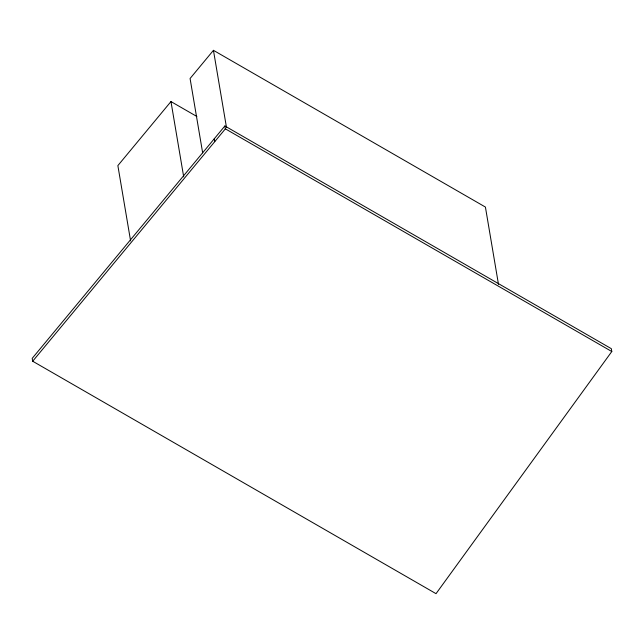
<?xml version="1.0" encoding="UTF-8"?>
<svg xmlns="http://www.w3.org/2000/svg" width="644" height="644" viewBox="0 0 644 644"><rect width="100%" height="100%" fill="white"/><g stroke="black" fill="none" stroke-linecap="round" stroke-linejoin="round"><path stroke-width="0.97" d="M611.8 351.527L436.028 593.671L32.683 361.228L32.2 358.37L224.885 125.974L611.317 348.67L611.8 351.527L225.368 128.84L224.885 125.974M196.871 116.492L170.966 101.567L117.868 165.605L130.603 240.928M498.488 284.366L485.415 207.062L213.446 50.329L190.077 78.512L202.651 152.837M32.683 361.228L225.368 128.84M213.446 50.329L226.519 127.633M214.267 138.782L214.75 141.648M170.966 101.567L183.701 176.883"/></g></svg>
